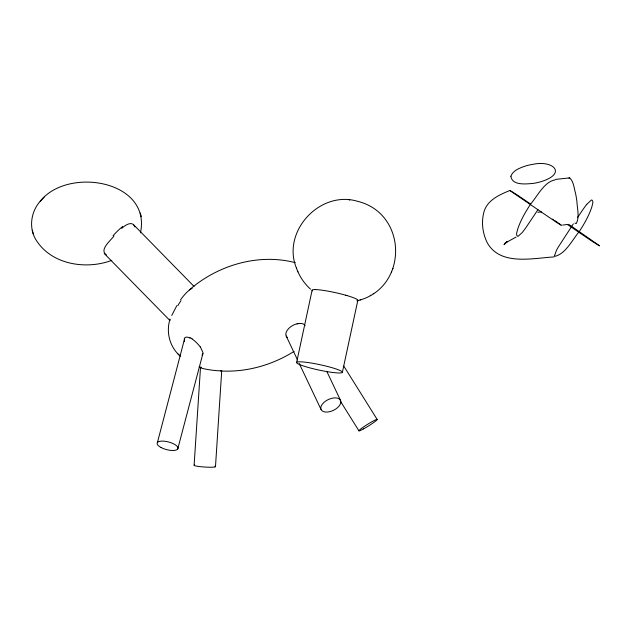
<?xml version="1.0" encoding="UTF-8"?>
<svg xmlns="http://www.w3.org/2000/svg" width="631" height="631" viewBox="0 0 631 631"><rect width="100%" height="100%" fill="white"/><g stroke="black" fill="none" stroke-linecap="round" stroke-linejoin="round"><path stroke-width="0.95" d="M194.119 465.15L200.524 367.218M215.479 466.759L221.718 370.807M169.431 321.211C166.253 333.625 170.275 347.618 180.135 355.947M559.208 223.626L561.393 225.299L557.141 222.751A17.952 0.655 33.4 0 1 556.077 222.065L510.873 191.248A17.952 0.655 33.4 0 1 510.487 190.941L509.998 190.444L517.191 194.963A32.086 1.167 33.4 0 1 520.701 197.322L530.679 204.089M296.641 362.36L312.1 290.276M342.349 372.424A23.426 2.729 12.1 0 0 309.442 362.754A23.426 2.729 12.1 0 0 306.698 366.997A23.426 2.729 12.1 0 0 342.349 372.424L357.856 300.261M184.449 339.115L184.315 341.545M157.419 442.528L184.678 338.445M177.713 449.067L202.882 353.652M140.468 232.855C151.606 180.048 67.304 166.56 40.155 201.328C30.903 211.74 28.529 227.996 36.101 240.017C51.466 264.673 86.053 270.044 111.797 260.343M356.949 300.837C408.399 288.88 408.454 213.53 357.312 201.234C319.712 190.057 281.063 232.011 296.657 268.64M169.913 319.523L169.684 320.335L170.078 320.138M391.488 272.15L391.709 271.606M392.805 268.893L393.034 268.349M171.735 315.468L176.822 305.641M504.926 243.747L505.762 242.375L504.043 244.678L507.356 241.547L505.541 242.856L516.04 237.09M537.928 209.697L526.475 226.813A39.485 15.152 -55.7 0 1 522.247 232.508L518.201 236.191A4.291 1.648 -55.7 0 1 517.586 236.31C515.353 234.764 517.428 231.096 517.736 228.982C520.717 220.132 525.434 211.977 530.537 204.192C537.336 196.273 544.056 182.067 554.783 179.938A4.291 1.648 -55.7 0 1 554.87 180.095M573.334 223.855L558.593 246.579A33.703 12.935 -55.7 0 0 556.534 250.176L554.483 255.831A4.291 1.648 -55.7 0 0 554.657 256.383C565.605 254.119 572.427 239.63 579.329 231.482C584.322 223.776 588.96 215.715 591.831 206.96C592.099 204.957 594.031 201.431 591.854 200.011A4.291 1.648 -55.7 0 0 591.239 200.13L586.712 204.444M577.641 217.356L582.965 209.508A42.056 16.138 -55.7 0 1 586.704 204.428M113.935 236.049C110.654 240.616 98.822 249.923 106.442 254.924M44.123 197.195L40.155 201.328M121.751 228.461C124.559 225.535 132.053 220.385 134.616 226.292M189.395 289.881C217.695 265.13 258.521 253.023 295.34 262.685M190.325 289.4L192.171 288.288M568.933 178.131L569.651 177.879C573.8 181.602 574.005 188.172 575.535 193.275A46.544 15.341 85.6 0 1 576.915 201.518C577.191 208.64 579.786 217.159 576.182 223.642L574.944 223.098M370.231 295.537L370.712 295.237M373.166 293.699L373.686 293.376M294.117 351.341C272.324 365.136 246.232 372.456 220.408 370.957M510.022 190.444C499.997 194.506 488.236 199.577 484.348 210.628C481.019 221.126 482.384 232.918 487.235 242.722C500.154 265.974 532.209 258.237 553.979 256.912M360.143 299.93L360.743 299.757M297.106 323.932L297.871 323.774M555.461 179.409L569.651 177.879M562.6 225.093L567.182 224.51M537.849 212.284L541.374 211.906M314.877 289.582L315.429 289.59M349.053 199.869L349.819 199.964M345.883 295.261L346.853 295.537M199.088 366.832L200.847 367.455M189.955 337.538L192.092 338.808M568.728 224.328L598.567 245.073A17.952 0.655 33.4 0 1 598.953 245.38L599.45 245.877L592.895 241.791A30.028 1.088 33.4 0 1 588.739 238.999L567.332 224.439M552.661 219.091L553.34 219.556M554.641 220.448L555.256 220.874M177.974 353.936L180.269 356.058M310.46 289.132C304.142 283.406 299.26 276.133 296.436 268.08M194.025 286.411L133.819 224.951M104.241 253.52L169.763 320.351M200.311 346.876L202.961 352.508A10.317 4.969 34.7 0 1 201.936 355.04M343.808 366.122L377.125 419.394M340.259 400.969L358.976 430.878M326.748 371.312L340.622 400.551A10.759 5.971 -25.4 0 1 327.852 411.996A10.759 5.971 -25.4 0 1 323.979 402.397A10.759 5.971 -25.4 0 1 340.622 400.551M286.19 336.031L297.516 359.899M299.197 363.44L321.013 409.409M297.737 271.354L297.95 271.882M134.703 226.497L134.853 226.931M140.271 212.994L140.808 214.934M140.831 215.076L141.281 216.685M32.26 230.189L32.702 231.79M32.733 231.932L33.269 233.872M312.542 290.915A23.426 2.666 12.5 0 1 335.408 292.642A23.426 2.666 12.5 0 1 357.233 300.774M555.848 221.284A32.086 1.167 33.4 0 1 558.23 222.94M113.123 235.655A20.279 4.378 -47.4 0 1 122.769 226.403M214.848 466.222A10.759 1.081 3.7 0 1 205.075 467.058A10.759 1.081 3.7 0 1 194.561 464.968M192.124 338.965A13.582 4.732 45.3 0 1 200.201 346.869M184.205 338.902A9.126 4.456 50.9 0 1 190.034 338.177M287.334 337.482A10.774 6.342 -29.2 0 1 287.436 330.021A10.774 6.342 -29.2 0 1 297.146 323.766M297.895 323.703A10.759 5.86 -30 0 1 305.065 325.651M221.497 370.673A10.774 1.017 8 0 1 207.851 369.529A10.774 1.017 8 0 1 201.234 367.242M169.739 319.87A19.048 0.465 -63.1 0 1 169.913 318.986M177.816 305.649A21.344 4.859 -57.5 0 1 180.987 300.656M180.576 299.812A21.549 6.61 -57.5 0 1 190.333 289.369M510.865 176.278C512.167 185.853 526.333 183.968 533.392 183.376A46.544 35.147 8.4 0 0 541.422 181.547C567.458 173.304 552.724 159.911 533.069 164.32A46.544 35.147 8.4 0 0 525.047 166.15C519.684 168.098 512.94 170.402 510.865 176.278M363.574 428.875A10.759 0.946 -32 0 0 377.188 419.473A10.759 0.946 -32 0 0 363.393 427.061A10.759 0.946 -32 0 0 363.574 428.875M161.086 447.529A10.759 3.944 14.7 0 0 177.91 448.712A10.759 3.944 14.7 0 0 163.689 441.156A10.759 3.944 14.7 0 0 161.086 447.529"/></g></svg>
